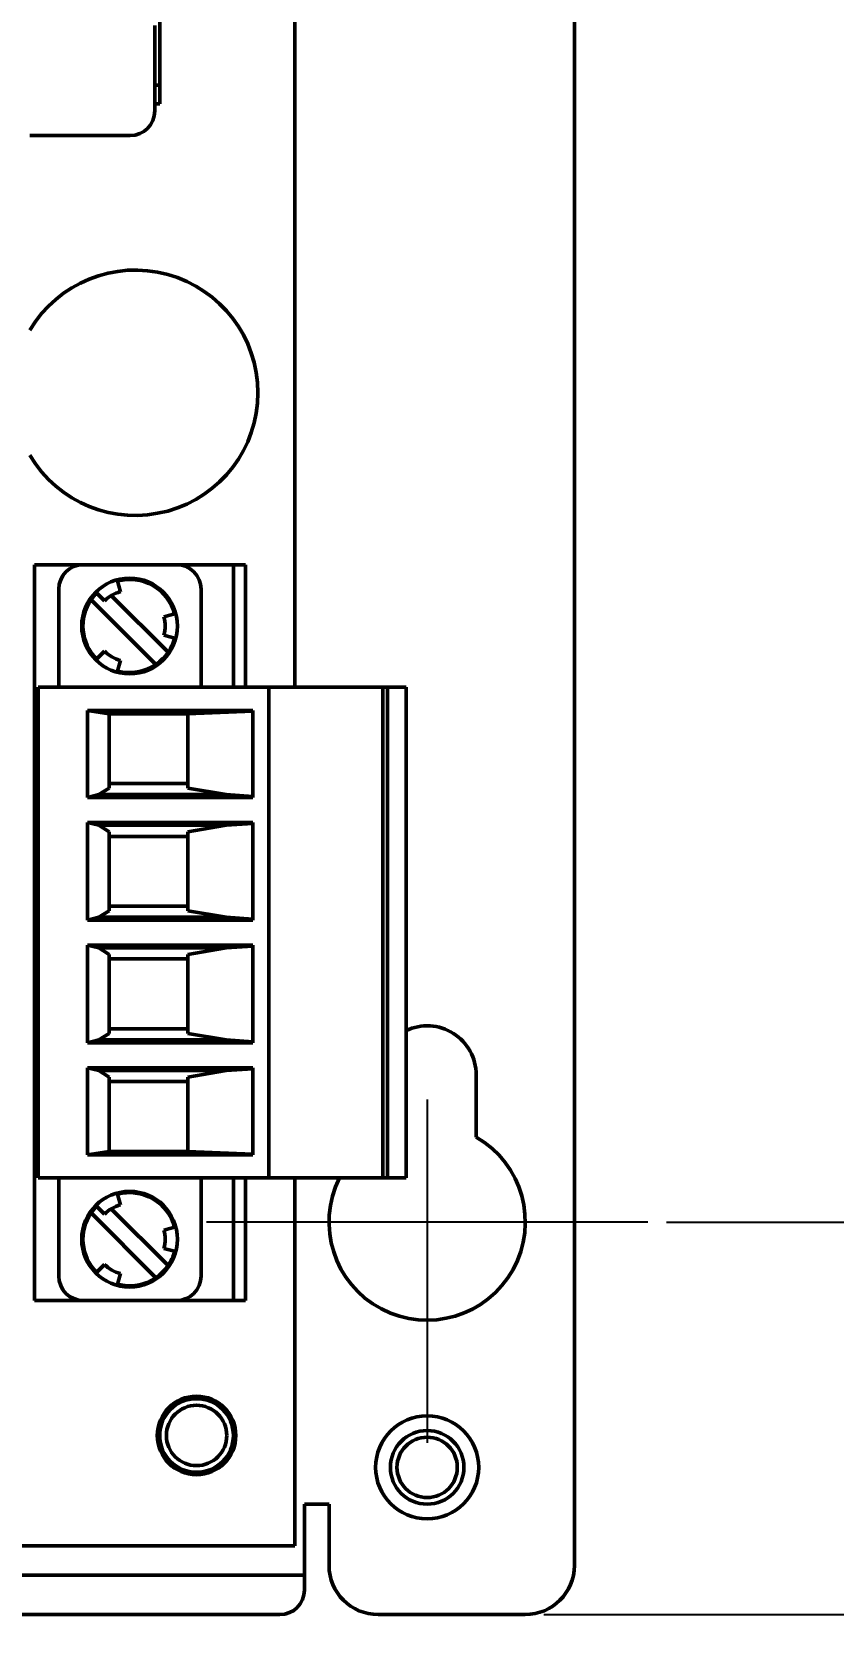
# Model space of a CAD drawing. Header units: millimetres. Extents: x 3137 to 5094, y 789 to 1822.
# Drawn here: x 3599.6 to 3632.3, y 1519.1 to 1584.7 of the extents above; entities that cross this region are included whole.
import ezdxf

# ---------------------------------------------------------------- set-up
doc = ezdxf.new("R2010")
doc.units = ezdxf.units.MM
doc.header["$LTSCALE"] = 1.8
for name, color, linetype, lineweight in [('외형선(ISO)', 7, 'Continuous', 50), ('중심 표식(ISO)', 7, 'Continuous', 25), ('치수(ISO)', 7, 'Continuous', 25)]:
    doc.layers.add(name, color=color, linetype=linetype, lineweight=lineweight)
doc.styles.add('레이블 문자 (JIS)', font='')
doc.styles.get('레이블 문자 (JIS)').set_extended_font_data('Gulim')
doc.dimstyles.new('복사 대상기본값 (JIS)', dxfattribs={"dimscale": 1.5, "dimtxt": 3, "dimasz": 2, "dimexe": 1, "dimexo": 0.5, "dimgap": 0.8, "dimtad": 1, "dimdsep": 46, "dimtxsty": '레이블 문자 (JIS)', "dimblk": 'Filled-1', "dimcen": 0.09, "dimdle": 10, "dimclrd": 256, "dimclre": 256, "dimclrt": 256, "dimazin": 2, "dimtfac": 0.666667, "dimtmove": 0, "dimatfit": 3, "dimldrblk": 'OPEN', "dimfxl": 1, "dimtolj": 1, "dimtzin": 0, "dimlwd": -1, "dimlwe": -1, "dimarcsym": 0})

# ---------------------------------------------------------------- blocks, each defined once
blk = doc.blocks.new('Filled-1')
at = {"color": 0}
for p, q in [((0, 0), (-1, 0.1)), ((-1, 0.1), (-1, -0.1)), ((-1, 0), (0, 0)), ((-1, -0.1), (0, 0))]:
    blk.add_line(p, q, dxfattribs=at)
at = {"color": 0, "flags": 128}
blk.add_lwpolyline([(-1, -0.1), (0, 0), (-1, 0.1), (-1, -0.1)], dxfattribs=at)
at = {"color": 0}
blk.add_solid([(-1, -0.1), (0, 0), (-1, 0.1), (-1, -0.1)], dxfattribs=at)
blk = doc.blocks.new('*D741')
at = {"layer": 'Defpoints', "color": 0}
for p in [(3624.742, 1536.211), (3653.469, 1536.211), (3619.742, 1520.211)]:
    blk.add_point(p, dxfattribs=at)
at = {"layer": '치수(ISO)'}
for p, q in [((3653.469, 1539.211), (3653.469, 1542.211)), ((3625.492, 1536.211), (3654.969, 1536.211)), ((3620.492, 1520.211), (3654.969, 1520.211)), ((3653.469, 1517.211), (3653.469, 1477.547))]:
    blk.add_line(p, q, dxfattribs=at)
at = {"layer": '치수(ISO)', "linetype": 'ByBlock', "xscale": 3, "yscale": 3, "zscale": 3}
for p, rotation in [((3653.469, 1536.211), 270), ((3653.469, 1520.211), 90)]:
    blk.add_blockref('Filled-1', p, dxfattribs=dict(at, rotation=rotation))
at = {"layer": '치수(ISO)', "insert": (3642.759, 1490.254), "char_height": 15, "attachment_point": 5, "rotation": 90, "style": '레이블 문자 (JIS)'}
blk.add_mtext('\\A1;16', dxfattribs=at)
blk = doc.blocks.new('_Open')
at = {"color": 0, "linetype": 'ByBlock', "lineweight": -2}
for p, q in [((-1, 0.167), (0, 0)), ((-1, -0.167), (0, 0)), ((0, 0), (-1, 0))]:
    blk.add_line(p, q, dxfattribs=at)
blk = doc.blocks.new('*D742')
at = {"layer": 'Defpoints', "color": 0}
for p in [(3624.742, 1597.811), (3653.469, 1597.811), (3624.742, 1536.211)]:
    blk.add_point(p, dxfattribs=at)
at = {"layer": '치수(ISO)'}
for p, q in [((3625.492, 1597.811), (3654.969, 1597.811)), ((3653.469, 1539.211), (3653.469, 1594.811)), ((3625.492, 1536.211), (3654.969, 1536.211))]:
    blk.add_line(p, q, dxfattribs=at)
at = {"layer": '치수(ISO)', "linetype": 'ByBlock', "xscale": 3, "yscale": 3, "zscale": 3}
for p, rotation in [((3653.469, 1597.811), 90), ((3653.469, 1536.211), 270)]:
    blk.add_blockref('Filled-1', p, dxfattribs=dict(at, rotation=rotation))
at = {"layer": '치수(ISO)', "insert": (3642.759, 1567.05), "char_height": 15, "attachment_point": 5, "rotation": 90, "style": '레이블 문자 (JIS)'}
blk.add_mtext('\\A1;61.6', dxfattribs=at)

msp = doc.modelspace()

# ---------------------------------------------------------------- linework, layer by layer
at = {"layer": '외형선(ISO)'}
for p, q in [((3621.742, 1611.811), (3621.742, 1522.211)), ((3610.342, 1558.011), (3610.342, 1611.011)), ((3604.842, 1584.622), (3604.842, 1585.384)), ((3604.638, 1584.99), (3604.638, 1581.511)), ((3604.842, 1582.565), (3604.842, 1584.622)), ((3604.638, 1582.565), (3604.842, 1582.565)), ((3604.842, 1582.565), (3604.842, 1581.803)), ((3604.638, 1581.803), (3604.842, 1581.803)), ((3603.633, 1580.505), (3599.542, 1580.505)), ((3599.742, 1563.011), (3601.727, 1563.011)), ((3599.742, 1533.011), (3599.742, 1563.011)), ((3601.727, 1563.011), (3605.527, 1563.011)), ((3605.527, 1563.011), (3607.842, 1563.011)), ((3608.342, 1563.011), (3607.842, 1563.011)), ((3607.842, 1563.011), (3607.842, 1558.011)), ((3608.342, 1563.011), (3608.342, 1558.011)), ((3603.236, 1561.911), (3603.107, 1562.394)), ((3600.727, 1558.011), (3600.727, 1562.011)), ((3602.044, 1561.584), (3604.685, 1558.943)), ((3602.586, 1561.536), (3602.233, 1561.889)), ((3605.18, 1559.438), (3602.864, 1561.753)), ((3606.527, 1562.011), (3606.527, 1558.011)), ((3605.012, 1560.886), (3605.495, 1561.015)), ((3605.012, 1560.135), (3605.495, 1560.006)), ((3602.586, 1559.485), (3602.233, 1559.132)), ((3603.236, 1559.11), (3603.107, 1558.627)), ((3609.082, 1558.011), (3599.882, 1558.011)), ((3599.882, 1558.011), (3599.882, 1538.011)), ((3609.282, 1558.011), (3609.082, 1558.011)), ((3609.282, 1538.011), (3609.282, 1558.011)), ((3609.282, 1558.011), (3613.935, 1558.011)), ((3613.935, 1558.011), (3614.132, 1558.011)), ((3613.935, 1538.011), (3613.935, 1558.011)), ((3614.132, 1558.011), (3614.69, 1558.011)), ((3614.132, 1558.011), (3614.132, 1538.011)), ((3614.882, 1558.011), (3614.69, 1558.011)), ((3614.882, 1558.011), (3614.882, 1538.011)), ((3601.898, 1557.069), (3608.632, 1557.069)), ((3602.782, 1556.936), (3601.898, 1557.069)), ((3601.898, 1557.069), (3601.898, 1553.523)), ((3602.782, 1556.936), (3605.982, 1556.936)), ((3602.782, 1553.9), (3602.782, 1556.936)), ((3608.632, 1557.044), (3605.982, 1556.936)), ((3605.982, 1553.9), (3605.982, 1556.936)), ((3608.632, 1557.069), (3608.632, 1553.523)), ((3601.898, 1553.523), (3602.36, 1553.636)), ((3602.36, 1553.636), (3602.782, 1553.9)), ((3607.547, 1553.636), (3602.36, 1553.636)), ((3602.782, 1554.086), (3605.982, 1554.086)), ((3605.982, 1553.9), (3607.547, 1553.636)), ((3607.547, 1553.636), (3608.632, 1553.565)), ((3601.898, 1553.523), (3608.632, 1553.523)), ((3601.898, 1552.498), (3602.36, 1552.386)), ((3601.898, 1552.498), (3601.898, 1548.523)), ((3601.898, 1552.498), (3608.632, 1552.498)), ((3602.36, 1552.386), (3602.782, 1552.121)), ((3607.547, 1552.386), (3602.36, 1552.386)), ((3605.982, 1552.121), (3607.547, 1552.386)), ((3607.547, 1552.386), (3608.632, 1552.457)), ((3608.632, 1548.523), (3608.632, 1552.498)), ((3602.782, 1548.9), (3602.782, 1552.121)), ((3605.982, 1551.936), (3602.782, 1551.936)), ((3605.982, 1548.9), (3605.982, 1552.121)), ((3602.782, 1549.086), (3605.982, 1549.086)), ((3601.898, 1548.523), (3602.36, 1548.636)), ((3601.898, 1548.523), (3608.632, 1548.523)), ((3602.36, 1548.636), (3602.782, 1548.9)), ((3607.547, 1548.636), (3602.36, 1548.636)), ((3605.982, 1548.9), (3607.547, 1548.636)), ((3607.547, 1548.636), (3608.632, 1548.565)), ((3601.898, 1547.498), (3602.36, 1547.386)), ((3601.898, 1547.498), (3601.898, 1543.523)), ((3601.898, 1547.498), (3608.632, 1547.498)), ((3602.36, 1547.386), (3602.782, 1547.121)), ((3607.547, 1547.386), (3602.36, 1547.386)), ((3602.782, 1543.9), (3602.782, 1547.121)), ((3605.982, 1547.121), (3607.547, 1547.386)), ((3605.982, 1543.9), (3605.982, 1547.121)), ((3607.547, 1547.386), (3608.632, 1547.457)), ((3608.632, 1543.523), (3608.632, 1547.498)), ((3605.982, 1546.936), (3602.782, 1546.936)), ((3602.36, 1543.636), (3602.782, 1543.9)), ((3602.782, 1544.086), (3605.982, 1544.086)), ((3605.982, 1543.9), (3607.547, 1543.636)), ((3601.898, 1543.523), (3602.36, 1543.636)), ((3601.898, 1543.523), (3608.632, 1543.523)), ((3607.547, 1543.636), (3602.36, 1543.636)), ((3607.547, 1543.636), (3608.632, 1543.565)), ((3601.898, 1542.498), (3602.36, 1542.386)), ((3601.898, 1542.498), (3601.898, 1538.952)), ((3601.898, 1542.498), (3608.632, 1542.498)), ((3608.632, 1538.952), (3608.632, 1542.498)), ((3602.36, 1542.386), (3602.782, 1542.121)), ((3607.547, 1542.386), (3602.36, 1542.386)), ((3602.782, 1539.086), (3602.782, 1542.121)), ((3605.982, 1541.936), (3602.782, 1541.936)), ((3605.982, 1542.121), (3607.547, 1542.386)), ((3605.982, 1539.086), (3605.982, 1542.121)), ((3607.547, 1542.386), (3608.632, 1542.457)), ((3617.742, 1542.211), (3617.742, 1539.675)), ((3601.898, 1538.952), (3602.782, 1539.086)), ((3601.898, 1538.952), (3608.632, 1538.952)), ((3605.982, 1539.086), (3602.782, 1539.086)), ((3605.982, 1539.086), (3608.632, 1538.978)), ((3599.882, 1538.011), (3609.082, 1538.011)), ((3600.727, 1534.011), (3600.727, 1538.011)), ((3606.527, 1538.011), (3606.527, 1534.011)), ((3607.842, 1533.011), (3607.842, 1538.011)), ((3608.342, 1538.011), (3608.342, 1533.011)), ((3609.282, 1538.011), (3609.082, 1538.011)), ((3609.282, 1538.011), (3613.935, 1538.011)), ((3610.342, 1523.011), (3610.342, 1538.011)), ((3613.935, 1538.011), (3614.132, 1538.011)), ((3614.69, 1538.011), (3614.132, 1538.011)), ((3614.882, 1538.011), (3614.69, 1538.011)), ((3603.236, 1536.911), (3603.107, 1537.394)), ((3602.044, 1536.584), (3604.685, 1533.943)), ((3602.586, 1536.536), (3602.233, 1536.889)), ((3605.18, 1534.438), (3602.864, 1536.753)), ((3605.012, 1535.886), (3605.495, 1536.015)), ((3605.012, 1535.135), (3605.495, 1535.006)), ((3602.586, 1534.485), (3602.233, 1534.132)), ((3603.236, 1534.11), (3603.107, 1533.627)), ((3599.742, 1533.011), (3601.727, 1533.011)), ((3605.527, 1533.011), (3601.727, 1533.011)), ((3605.527, 1533.011), (3607.842, 1533.011)), ((3608.342, 1533.011), (3607.842, 1533.011)), ((3610.742, 1524.711), (3610.742, 1524.311)), ((3611.742, 1524.711), (3610.742, 1524.711)), ((3610.742, 1524.311), (3610.742, 1521.811)), ((3611.742, 1522.211), (3611.742, 1524.711)), ((3594.942, 1523.011), (3610.342, 1523.011)), ((3607.742, 1521.811), (3595.142, 1521.811)), ((3607.742, 1521.811), (3610.742, 1521.811)), ((3610.742, 1521.211), (3610.742, 1521.811)), ((3595.142, 1520.211), (3607.742, 1520.211)), ((3609.742, 1520.211), (3607.742, 1520.211)), ((3619.742, 1520.211), (3613.742, 1520.211))]:
    msp.add_line(p, q, dxfattribs=at)
for centre, radius in [((3603.612, 1560.511), 1.95), ((3603.612, 1535.511), 1.95), ((3606.342, 1527.511), 1.6), ((3606.342, 1527.511), 1.5), ((3606.342, 1527.511), 1.23), ((3615.742, 1526.211), 2.1), ((3615.742, 1526.211), 1.5), ((3615.742, 1526.211), 1.23)]:
    msp.add_circle(centre, radius, dxfattribs=at)
for centre, radius, start, end in [((3603.633, 1581.511), 1.006, 270, 0), ((3603.842, 1570.021), 5, 210.68342, 149.31658), ((3601.727, 1562.011), 1, 90, 180), ((3605.527, 1562.011), 1, 0, 90), ((3603.612, 1560.511), 1.9, 15, 105), ((3603.612, 1560.511), 1.9, 145.61511, 225), ((3603.612, 1560.511), 1.9, 135, 145.61511), ((3603.612, 1560.511), 1.45, 105, 135), ((3603.612, 1560.511), 1.45, 345, 15), ((3603.612, 1560.511), 1.9, 325.61511, 345), ((3603.612, 1560.511), 1.45, 225, 255), ((3603.612, 1560.511), 1.9, 255, 304.38489), ((3603.612, 1560.511), 1.9, 304.38489, 325.61511), ((3615.742, 1542.211), 2, 0, 115.46756), ((3615.742, 1536.211), 4, 153.25632, 60), ((3603.612, 1535.511), 1.9, 15, 105), ((3603.612, 1535.511), 1.9, 145.61511, 225), ((3603.612, 1535.511), 1.9, 135, 145.61511), ((3603.612, 1535.511), 1.45, 105, 135), ((3603.612, 1535.511), 1.45, 345, 15), ((3603.612, 1535.511), 1.9, 325.61511, 345), ((3601.727, 1534.011), 1, 180, 270), ((3603.612, 1535.511), 1.45, 225, 255), ((3603.612, 1535.511), 1.9, 304.38489, 325.61511), ((3605.527, 1534.011), 1, 270, 0), ((3603.612, 1535.511), 1.9, 255, 304.38489), ((3613.742, 1522.211), 2, 180, 270), ((3619.742, 1522.211), 2, 270, 0), ((3609.742, 1521.211), 1, 270, 0)]:
    msp.add_arc(centre, radius, start, end, dxfattribs=at)
at = {"layer": '중심 표식(ISO)'}
for p, q in [((3615.742, 1541.211), (3615.742, 1527.211)), ((3624.742, 1536.211), (3606.742, 1536.211))]:
    msp.add_line(p, q, dxfattribs=at)

# ---------------------------------------------------------------- dimensions: what is measured, and where the dimension line sits
at = {"layer": '치수(ISO)'}
for base, p1, p2, picture, middle in [((3653.469, 1597.811), (3624.742, 1536.211), (3624.742, 1597.811), '*D742', (3653.469, 1567.05)), ((3653.469, 1536.211), (3619.742, 1520.211), (3624.742, 1536.211), '*D741', (3653.469, 1490.254))]:
    dim = msp.add_linear_dim(base=base, p1=p1, p2=p2, angle=90, dimstyle='복사 대상기본값 (JIS)', override={"dimtxt": 10, "dimgap": 2, "dimtxsty": '레이블 문자 (JIS)', "dimtofl": 0, "dimatfit": 1, "dimldrblk": 'Open'}, dxfattribs=at)
    dim.commit()
    dim.dimension.update_dxf_attribs({"geometry": picture, "text_midpoint": middle, "dimtype": 160})

doc.saveas('drawing.dxf')
